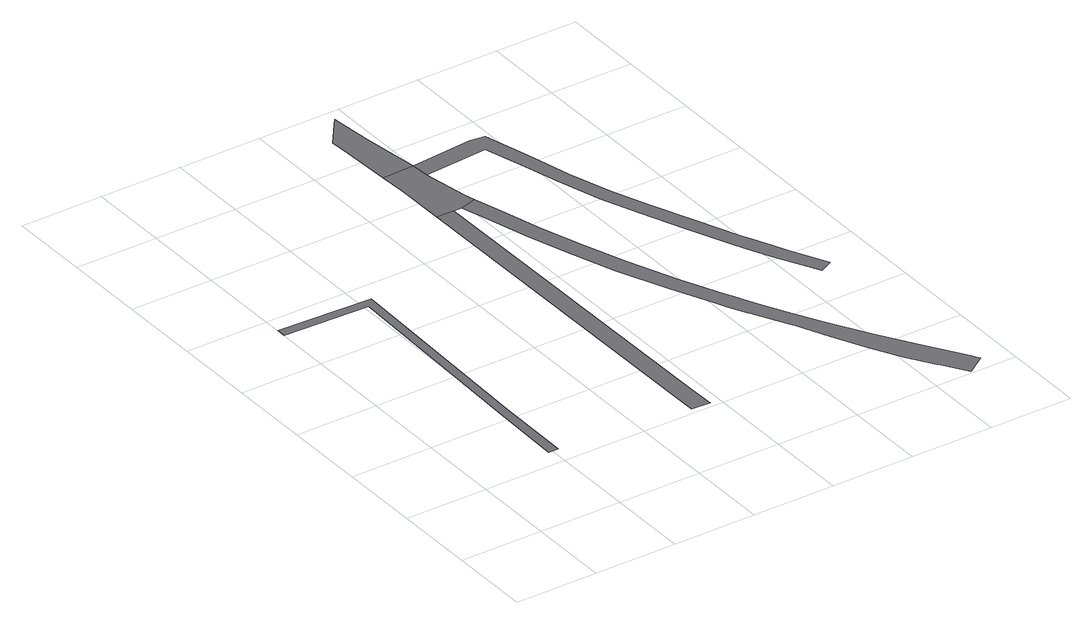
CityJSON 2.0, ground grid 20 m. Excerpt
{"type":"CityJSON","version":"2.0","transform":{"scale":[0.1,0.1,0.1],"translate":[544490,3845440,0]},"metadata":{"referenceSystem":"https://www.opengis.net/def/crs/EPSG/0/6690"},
"CityObjects":{
"road1":{"type":"Road","attributes":{"RoadStructureAttribute.sectionType":"1"},"geometry":[{"type":"MultiSurface","lod":"1","boundaries":[[[0,1,2,3,4,5,6,7]]]}]},
"road2":{"type":"Road","attributes":{"RoadStructureAttribute.sectionType":"1"},"geometry":[{"type":"MultiSurface","lod":"1","boundaries":[[[8,9,10,11,12,13,14]]]}]},
"road3":{"type":"Road","geometry":[{"type":"MultiSurface","lod":"1","boundaries":[[[15,16,17,8,14,18,19,20,21]]]}]},
"road4":{"type":"Road","attributes":{"RoadStructureAttribute.sectionType":"1"},"geometry":[{"type":"MultiSurface","lod":"1","boundaries":[[[22,23,24,25,16,15]]]}]},
"road5":{"type":"Road","attributes":{"RoadStructureAttribute.sectionType":"1"},"geometry":[{"type":"MultiSurface","lod":"1","boundaries":[[[26,27,28,29,30,31,32,33,34,35,36,37,38,39,40,19,18,41,42,43,44,45,46,47,48,49,50,51,52,53,54,55,56,57,58]]]}]},
"road6":{"type":"Road","attributes":{"RoadStructureAttribute.sectionType":"1"},"geometry":[{"type":"MultiSurface","lod":"1","boundaries":[[[59,60,61,62,63,64,65,66,67,68,69,15,21,70,71,72,73,74,75,76,77,78,79,80,81]]]}]}
},
"vertices":[
[217,435,0],[232,950,0],[2,958,0],[2,936,0],[210,928,0],[195,435,0],[191,245,0],[214,245,0],
[527,1136,0],[531,249,0],[531,215,0],[577,214,0],[576,244,0],[576,284,0],[570,1136,0],
[601,1329,0],[524,1326,0],[526,1261,0],[590,1136,0],[630,1148,0],[622,1177,0],[604,1284,0],
[582,1469,0],[571,1571,0],[516,1498,0],[519,1446,0],
[1133,47,0],[1126,57,0],[1067,149,0],[1006,246,0],[950,343,0],[911,416,0],[907,422,0],[877,483,0],[854,531,0],[846,547,0],[800,649,0],[751,768,0],[715,870,0],[679,975,0],[651,1080,0],[611,1067,0],[639,962,0],[675,855,0],[711,750,0],[763,631,0],[809,529,0],[823,499,0],[843,458,0],[846,453,0],[893,367,0],[896,362,0],[930,284,0],[971,201,0],[1008,133,0],[1050,67,0],[1055,61,0],[1092,5,0],[1139,38,0],
[1050,616,0],[1036,646,0],[1013,695,0],[1002,718,0],[961,818,0],[917,922,0],[881,1014,0],[848,1119,0],[824,1214,0],[790,1338,0],[755,1343,0],[761,1296,0],[787,1203,0],[813,1109,0],[846,1001,0],[882,909,0],[926,802,0],[967,703,0],[984,666,0],[1008,616,0],[1015,601,0],[1064,507,0],[1096,524,0]
]}
